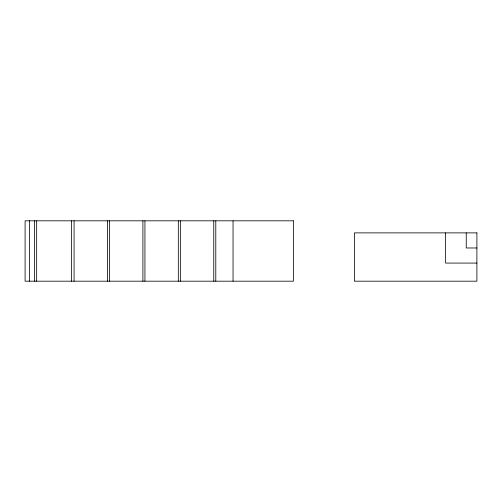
<?xml version="1.0" encoding="UTF-8"?>
<svg xmlns="http://www.w3.org/2000/svg" width="502" height="502" viewBox="0 0 502 502"><rect width="100%" height="100%" fill="white"/><g stroke="black" fill="none" stroke-linecap="round" stroke-linejoin="round"><path stroke-width="0.75" d="M476.9 247.982L466.245 247.982L466.245 232.884M476.9 263.073L445.569 263.073L445.569 232.884M233.047 220.811L233.047 281.189M215.791 220.811L215.791 281.189M213.758 220.811L213.758 281.189M180.362 220.811L180.362 281.189M178.329 220.811L178.329 281.189M144.934 220.811L144.934 281.189M142.901 220.811L142.901 281.189M109.505 220.811L109.505 281.189M107.472 220.811L107.472 281.189M74.076 220.811L74.076 281.189M71.573 220.811L71.573 281.189M36.659 220.811L36.659 281.189M34.607 220.811L34.607 281.189M29.386 220.811L29.386 281.189M293.369 220.811L25.1 220.811L25.1 281.189L293.369 281.189L293.369 220.811M476.9 232.884L354.399 232.884L354.399 281.189L476.9 281.189L476.9 232.884"/></g></svg>
